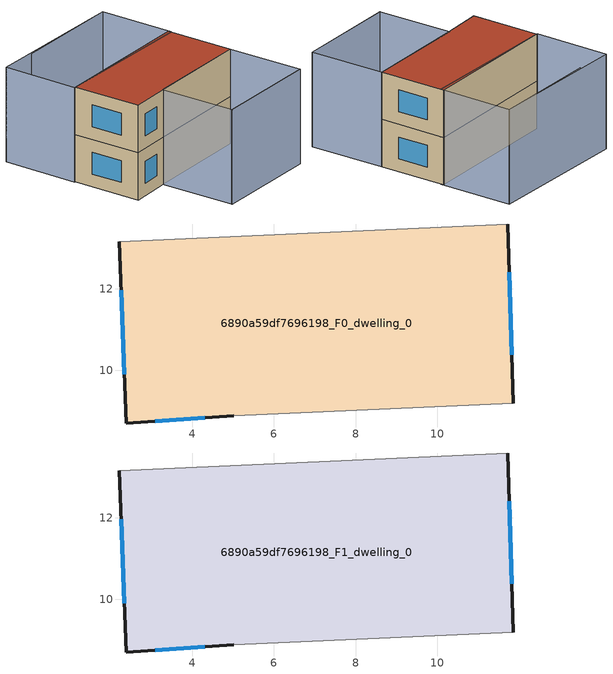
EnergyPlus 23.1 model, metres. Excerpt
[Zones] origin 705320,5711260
6890a59df7696198_F0_dwelling_0
 floor ground (EU_floor_Construction): 11.73,13.59 11.86,9.2 5.01,8.88 2.38,8.71 2.21,13.16 z0
 wall outside (EU_wall_Construction): 2.21,13.16 2.38,8.71 5.01,8.88 / 11.86,9.2 11.73,13.59 z0:3
 wall adiabatic (EU_wall_Construction): 5.01,8.88 11.86,9.2 / 11.73,13.59 2.21,13.16 z0:3
 window (EU_Window_Construction): 3.09,8.76 4.3,8.84 / 2.26,11.96 2.34,9.91 / 11.82,10.38 11.76,12.4 z0.81:2.19
6890a59df7696198_F1_dwelling_0
 floor to 6890a59df7696198_F0_dwelling_0 (EU_floor_Construction): 11.73,13.59 11.86,9.2 5.01,8.88 2.38,8.71 2.21,13.16 z3
 wall outside (EU_wall_Construction): 2.21,13.16 2.38,8.71 5.01,8.88 / 11.86,9.2 11.73,13.59 z3:6
 wall adiabatic (EU_wall_Construction): 5.01,8.88 11.86,9.2 / 11.73,13.59 2.21,13.16 z3:6
 window (EU_Window_Construction): 3.09,8.76 4.3,8.84 / 2.26,11.96 2.34,9.91 / 11.82,10.38 11.76,12.4 z3.81:5.19
 roof outside (EU_roof_Construction): 11.86,9.2 11.73,13.59 2.21,13.16 2.38,8.71 5.01,8.88 z6
shading: 5.15,4.04 12.02,4.3 / 12.05,4.3 5.18,4.04 / 5.18,4.04 4.99,8.93 / 4.99,8.93 11.86,9.2 / 11.86,9.2 12.05,4.3 / 2.07,18.03 11.65,18.23 / 11.65,18.23 11.75,13.36 / 11.75,13.36 2.17,13.16 / 2.17,13.16 2.07,18.03 / 11.65,18.23 4.49,18 z0:6
[Building]
EU S2 Campaign: North Axis=0; Terrain=City; Solar Distribution=FullExterior
[Site:Location]
London: Latitude=51.5; Longitude=-0.5; Time Zone=0; Elevation=25
[SizingPeriod:WeatherFileDays]
AnnualSizingPeriod: Begin Month=1; Begin Day of Month=1; End Month=12; End Day of Month=31; Day of Week for Start Day=Monday; Use Weather File Daylight Saving Period=No; Use Weather File Rain and Snow Indicators=No
[MATERIAL]
EU_InternalMass_Material: Roughness=MediumRough; Thickness=0.1; Conductivity=1; Density=1800; Specific Heat=900; Thermal Absorptance=0.9; Solar Absorptance=0.7; Visible Absorptance=0.7
[MATERIAL:NOMASS] Roughness=MediumRough; Thermal Absorptance=0.9; Solar Absorptance=0.7; Visible Absorptance=0.7
Name | Thermal Resistance
EU_wall_NoMass | 0.555556
EU_roof_NoMass | 0.510204
EU_floor_NoMass | 1.68919
[WINDOWMATERIAL:SIMPLEGLAZINGSYSTEM]
EU_Window_SimpleGlazing: UFactor=3.96; Solar Heat Gain Coefficient=0.85; Visible Transmittance=0.85
[CONSTRUCTION]
EU_wall_Construction: EU_wall_NoMass
EU_roof_Construction: EU_roof_NoMass
EU_floor_Construction: EU_floor_NoMass
EU_Window_Construction: EU_Window_SimpleGlazing
EU_InternalMass_Construction: EU_InternalMass_Material
[ZONE] Type=1; Multiplier=1; Ceiling Height=autocalculate; Volume=125.593; Floor Area=autocalculate; Part of Total Floor Area=Yes
6890a59df7696198_F0_dwelling_0; 6890a59df7696198_F1_dwelling_0
[INTERNALMASS] Construction=EU_InternalMass_Construction; Surface Area=41.864
Name | Zone or ZoneList
6890a59df7696198_F0_dwelling_0_EU_InternalMass | 6890a59df7696198_F0_dwelling_0
6890a59df7696198_F1_dwelling_0_EU_InternalMass | 6890a59df7696198_F1_dwelling_0
[OTHEREQUIPMENT] Fuel Type=Electricity; Design Level Calculation Method=Watts/Area; Power per Zone Floor Area=1; Fraction Latent=0; Fraction Radiant=0; Fraction Lost=0; Carbon Dioxide Generation Rate=0; EndUse Subcategory=EU_Step8_InternalGains
Name | Zone or ZoneList or Space or SpaceList | Schedule
EU_Step8_InternalGain_6890a59df7696198_F0_dwelling_0_f000 | 6890a59df7696198_F0_dwelling_0 | EU_Step8_GainSchedule_6890a59df7696198_F0_dwelling_0_f000
EU_Step8_InternalGain_6890a59df7696198_F1_dwelling_0_f000 | 6890a59df7696198_F1_dwelling_0 | EU_Step8_GainSchedule_6890a59df7696198_F1_dwelling_0_f000
[ZONEVENTILATION:DESIGNFLOWRATE] Schedule=EU_AlwaysOn; Design Flow Rate Calculation Method=AirChanges/Hour; Air Changes per Hour=0.48; Ventilation Type=Natural; Fan Pressure Rise=0; Fan Total Efficiency=1; Constant Term Coefficient=1; Temperature Term Coefficient=0; Velocity Term Coefficient=0; Velocity Squared Term Coefficient=0; Minimum Indoor Temperature=-100; Maximum Indoor Temperature=100; Delta Temperature=-100; Minimum Outdoor Temperature=-100; Maximum Outdoor Temperature=100; Maximum Wind Speed=40
Name | Zone or ZoneList or Space or SpaceList
EU_ConstantAir_6890a59df7696198_F0_dwelling_0 | 6890a59df7696198_F0_dwelling_0
EU_ConstantAir_6890a59df7696198_F1_dwelling_0 | 6890a59df7696198_F1_dwelling_0
[HVACTEMPLATE:THERMOSTAT] Constant Heating Setpoint=20; Constant Cooling Setpoint=50
EU_HeatOnly_6890a59df7696198_F0_dwelling_0; EU_HeatOnly_6890a59df7696198_F1_dwelling_0
[HVACTEMPLATE:ZONE:IDEALLOADSAIRSYSTEM] System Availability Schedule=EU_AlwaysOn; Maximum Heating Supply Air Temperature=50; Minimum Cooling Supply Air Temperature=13; Maximum Heating Supply Air Humidity Ratio=0.0156; Minimum Cooling Supply Air Humidity Ratio=0.0077; Heating Limit=NoLimit; Cooling Limit=NoLimit; Heating Availability Schedule=EU_AlwaysOn; Cooling Availability Schedule=EU_CoolingOff; Dehumidification Control Type=ConstantSensibleHeatRatio; Cooling Sensible Heat Ratio=0.7; Dehumidification Setpoint=60; Humidification Control Type=None; Humidification Setpoint=30; Outdoor Air Method=None; Outdoor Air Flow Rate per Person=0.00944; Outdoor Air Flow Rate per Zone Floor Area=0; Outdoor Air Flow Rate per Zone=0; Demand Controlled Ventilation Type=None; Outdoor Air Economizer Type=NoEconomizer; Heat Recovery Type=None; Sensible Heat Recovery Effectiveness=0.7; Latent Heat Recovery Effectiveness=0.65
Name | Template Thermostat
6890a59df7696198_F0_dwelling_0 | EU_HeatOnly_6890a59df7696198_F0_dwelling_0
6890a59df7696198_F1_dwelling_0 | EU_HeatOnly_6890a59df7696198_F1_dwelling_0
[SIZING:ZONE] Zone Cooling Design Supply Air Temperature Input Method=SupplyAirTemperature; Zone Cooling Design Supply Air Temperature=13; Zone Heating Design Supply Air Temperature Input Method=SupplyAirTemperature; Zone Heating Design Supply Air Temperature=50; Zone Cooling Design Supply Air Humidity Ratio=0.008; Zone Heating Design Supply Air Humidity Ratio=0.008; Cooling Design Air Flow Method=DesignDay; Cooling Design Air Flow Rate=0; Cooling Minimum Air Flow per Zone Floor Area=0.000762; Cooling Minimum Air Flow=0; Cooling Minimum Air Flow Fraction=0.2; Heating Design Air Flow Method=DesignDay; Heating Design Air Flow Rate=0; Heating Maximum Air Flow per Zone Floor Area=0.002032; Heating Maximum Air Flow=0.141576; Heating Maximum Air Flow Fraction=0.3; Account for Dedicated Outdoor Air System=No; Dedicated Outdoor Air System Control Strategy=NeutralSupplyAir; Dedicated Outdoor Air Low Setpoint Temperature for Design=autosize; Dedicated Outdoor Air High Setpoint Temperature for Design=autosize; Zone Load Sizing Method=Sensible Load Only No Latent Load; Zone Latent Cooling Design Supply Air Humidity Ratio Input Method=HumidityRatioDifference; Zone Cooling Design Supply Air Humidity Ratio Difference=0.005; Zone Latent Heating Design Supply Air Humidity Ratio Input Method=HumidityRatioDifference; Zone Humidification Design Supply Air Humidity Ratio Difference=0.005
6890a59df7696198_F0_dwelling_0; 6890a59df7696198_F1_dwelling_0
[SCHEDULE:CONSTANT]
Name | Hourly Value
EU_AlwaysOn | 1
EU_CoolingOff | 0
[SCHEDULE:FILE] Column Number=1; Rows to Skip at Top=0; Number of Hours of Data=8760; Column Separator=Comma; Interpolate to Timestep=No; Minutes per Item=60; Adjust Schedule for Daylight Savings=Yes
Name | File
EU_Step8_GainSchedule_6890a59df7696198_F0_dwelling_0_f000 | ../../schedules/6890a59df7696198/6890a59df7696198_F0_dwelling_0_f000_gain.csv
EU_Step8_GainSchedule_6890a59df7696198_F1_dwelling_0_f000 | ../../schedules/6890a59df7696198/6890a59df7696198_F1_dwelling_0_f000_gain.csv
